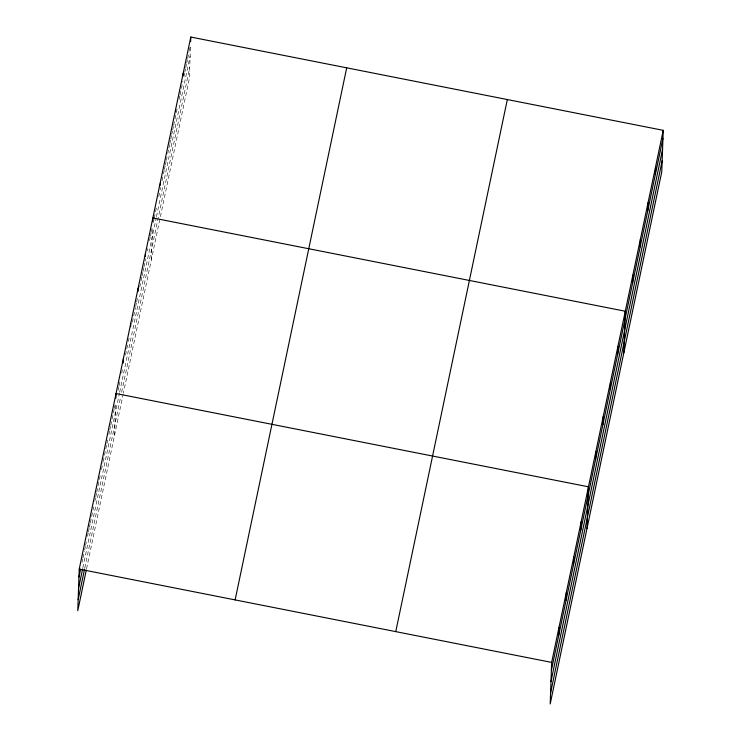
<?xml version="1.0" encoding="UTF-8"?>
<svg xmlns="http://www.w3.org/2000/svg" width="741" height="741" viewBox="0 0 741 741"><rect width="100%" height="100%" fill="white"/><g stroke="black" fill="none" stroke-linecap="round" stroke-linejoin="round"><path stroke-width="0.56" stroke-dasharray="3.71 2.78" d="M114.596 435.087L115.652 404.845M151.414 259.498L152.507 228.154M190.437 47.248L189.344 78.592L123.386 393.175M82.038 562.382L82.751 558.983M82.983 557.853L84.409 551.054M84.65 549.924L85.363 546.525M85.595 545.395L86.308 541.995M87.503 536.327L88.216 532.936M88.448 531.797L89.161 528.398M89.402 527.268L90.115 523.868M90.346 522.738L93.672 506.881M94.867 501.212L95.58 497.813M95.811 496.683L96.525 493.284M96.765 492.154L100.322 475.157M101.517 469.498L102.943 462.699M103.175 461.569L106.741 444.572M106.973 443.442L107.686 440.043M108.881 434.374L109.594 430.975M109.825 429.845L110.539 426.445M110.779 425.315L113.151 413.987M113.392 412.857L114.105 409.458M114.336 408.319L115.05 404.929M118.143 390.201L118.856 386.802M119.088 385.663L120.042 381.133M121.7 373.205L122.413 369.805M125.507 355.078L128.119 342.62M128.35 341.49L129.064 338.091M132.389 322.233L135.483 307.506M135.714 306.366L136.427 302.967M136.668 301.837L137.381 298.438M139.753 287.11L141.892 276.921M142.133 275.782L142.846 272.382M143.078 271.252L143.791 267.853M144.032 266.723L144.745 263.324M145.217 261.054L145.69 258.794M147.357 250.866L147.829 248.596M149.497 240.668L150.21 237.268M150.442 236.138L151.155 232.739M151.396 231.6L152.109 228.209M153.294 222.55L154.008 219.16M154.239 218.021L156.851 205.59M158.75 196.541L159.454 193.151M160.167 189.761L160.64 187.501M162.066 180.711L163.252 175.061M163.492 173.931L164.196 170.541M164.437 169.411L165.15 166.012M165.382 164.882L166.095 161.492M166.336 160.362L167.049 156.972M167.753 153.582L168.707 149.052M168.939 147.922L169.652 144.532M169.893 143.402L170.597 140.012M170.838 138.882L171.551 135.483M171.782 134.353L172.496 130.962M172.736 129.832L173.45 126.442M173.681 125.312L177.238 108.353M179.137 99.303L179.85 95.913M180.082 94.783L182.925 81.214M183.879 76.694L184.592 73.303M184.824 72.173L185.537 68.774M185.778 67.644L186.482 64.254M186.723 63.124L187.436 59.734M187.668 58.604L189.094 51.814M189.335 50.684L190.039 47.294M82.835 567.791L119.421 393.341M119.653 392.211L156.231 217.789M156.462 216.659L190.131 56.112M84.817 567.875L120.681 396.824M121.635 392.295L189.733 67.514M86.567 568.755L123.145 394.305"/><path stroke-width="1.11" d="M663.223 130.333L551.656 662.408L550.202 703.95L661.769 171.875L663.223 130.333L190.798 37.05L79.231 569.125L77.777 610.667L86.327 569.894M115.883 398.102L116.041 393.545L588.474 486.818L587.02 528.361M123.247 362.988L123.404 358.422M130.648 326.725L130.768 323.308M138.011 291.611L138.132 288.193M145.375 256.497L145.495 253.07M152.739 221.374L152.859 217.956L625.293 311.239L623.839 352.781M160.325 185.194L160.408 182.916M175.543 111.696L175.617 109.409M183.129 75.508L183.212 73.229M190.632 41.616L190.798 37.05M558.742 635.278L559.02 627.294M566.105 600.154L566.383 592.17M573.469 565.04L573.747 557.056M580.833 529.926L581.111 521.942M595.56 459.689L595.838 451.704M602.924 424.574L603.202 416.59M610.288 389.451L610.565 381.467M617.651 354.337L617.929 346.353M632.601 283.034L632.879 275.05M640.187 246.855L640.465 238.871M647.773 210.676L648.051 202.691M655.359 174.496L655.637 166.512M78.944 577.109L80.612 569.181M78.565 588.187L82.603 568.931M78.166 599.599L84.576 569.014M235.129 599.914L346.695 67.829M395.759 631.628L507.326 99.544M551.378 670.392L662.945 138.308M550.989 681.461L662.556 149.386M550.591 692.872L662.158 160.797M79.231 569.125L551.656 662.408"/></g></svg>
